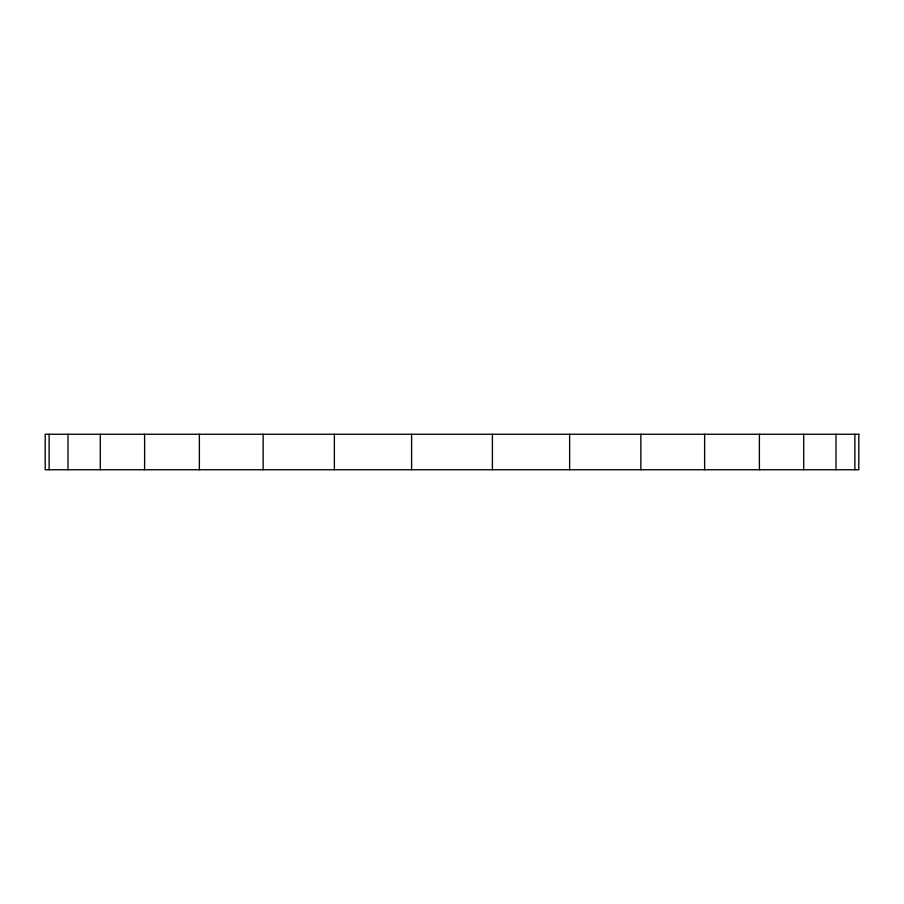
<?xml version="1.0" encoding="UTF-8"?>
<svg xmlns="http://www.w3.org/2000/svg" width="904" height="904" viewBox="0 0 904 904"><rect width="100%" height="100%" fill="white"/><g stroke="black" fill="none" stroke-linecap="round" stroke-linejoin="round"><path stroke-width="1.36" d="M854.879 434.259L854.879 469.741M836.019 434.259L836.019 469.741M803.69 434.259L803.69 469.741M759.394 434.259L759.394 469.741M704.623 434.259L704.623 469.741M640.868 434.259L640.868 469.741M569.633 434.259L569.633 469.741M492.397 434.259L492.397 469.741M411.602 434.259L411.602 469.741M334.367 434.259L334.367 469.741M263.132 434.259L263.132 469.741M199.377 434.259L199.377 469.741M144.606 434.259L144.606 469.741M100.31 434.259L100.31 469.741M67.981 434.259L67.981 469.741M49.121 434.259L49.121 469.741M858.8 434.259L45.2 434.259L45.2 469.741L858.8 469.741L858.8 434.259"/></g></svg>
